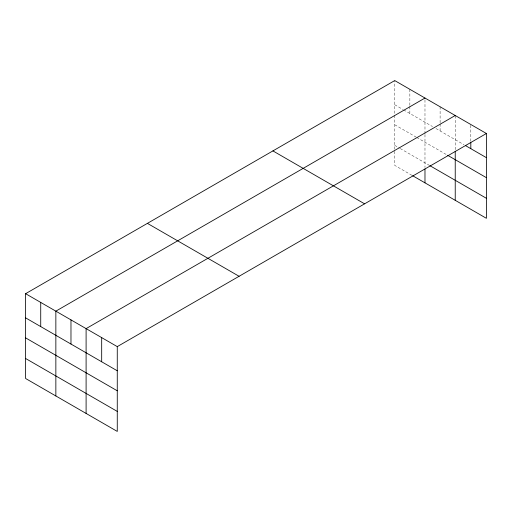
<?xml version="1.0" encoding="UTF-8"?>
<svg xmlns="http://www.w3.org/2000/svg" width="512" height="512" viewBox="0 0 512 512"><rect width="100%" height="100%" fill="white"/><g stroke="black" fill="none" stroke-linecap="round" stroke-linejoin="round"><path stroke-width="0.38" stroke-dasharray="2.56 1.92" d="M394.733 149.222L394.733 80.576M424.979 134.515L424.979 167.456M424.979 133.747L424.979 98.042M455.232 149.677L455.232 115.507M394.733 104.736L402.982 109.498M403.667 109.894L432.544 126.566M435.981 128.55L464.038 144.755M394.733 124.749L416.045 137.056M416.73 137.453L446.982 154.918M394.733 145.37L399.546 148.147M400.23 148.544L429.107 165.216M411.917 175.309L394.733 165.382L394.733 149.99M470.816 125.28L470.816 141.651M440.109 106.771L440.109 123.142M440.109 123.923L440.109 130.938M409.856 89.306L409.856 105.677M409.856 106.458L409.856 113.472"/><path stroke-width="0.77" d="M455.232 151.213L455.232 200.314M412.608 175.706L486.4 218.31L486.4 133.498L394.733 80.576L25.6 293.69L25.6 378.502L117.267 431.424L117.267 346.618L25.6 293.69M424.979 98.042L55.853 311.155L55.853 395.968M455.232 115.507L86.099 328.621L86.099 413.427M117.267 346.618L486.4 133.498M465.395 145.536L486.4 157.664M447.667 155.315L486.4 177.677M429.792 165.613L486.4 198.298M272.915 150.906L364.589 203.827M147.411 223.366L239.085 276.288M25.6 317.856L117.267 370.778M25.6 337.869L117.267 390.79M25.6 358.49L117.267 411.411M470.816 142.432L470.816 148.666M424.979 168.992L424.979 182.848M101.683 337.619L101.683 361.779M70.976 319.891L70.976 344.051M40.723 302.426L40.723 326.586"/></g></svg>
